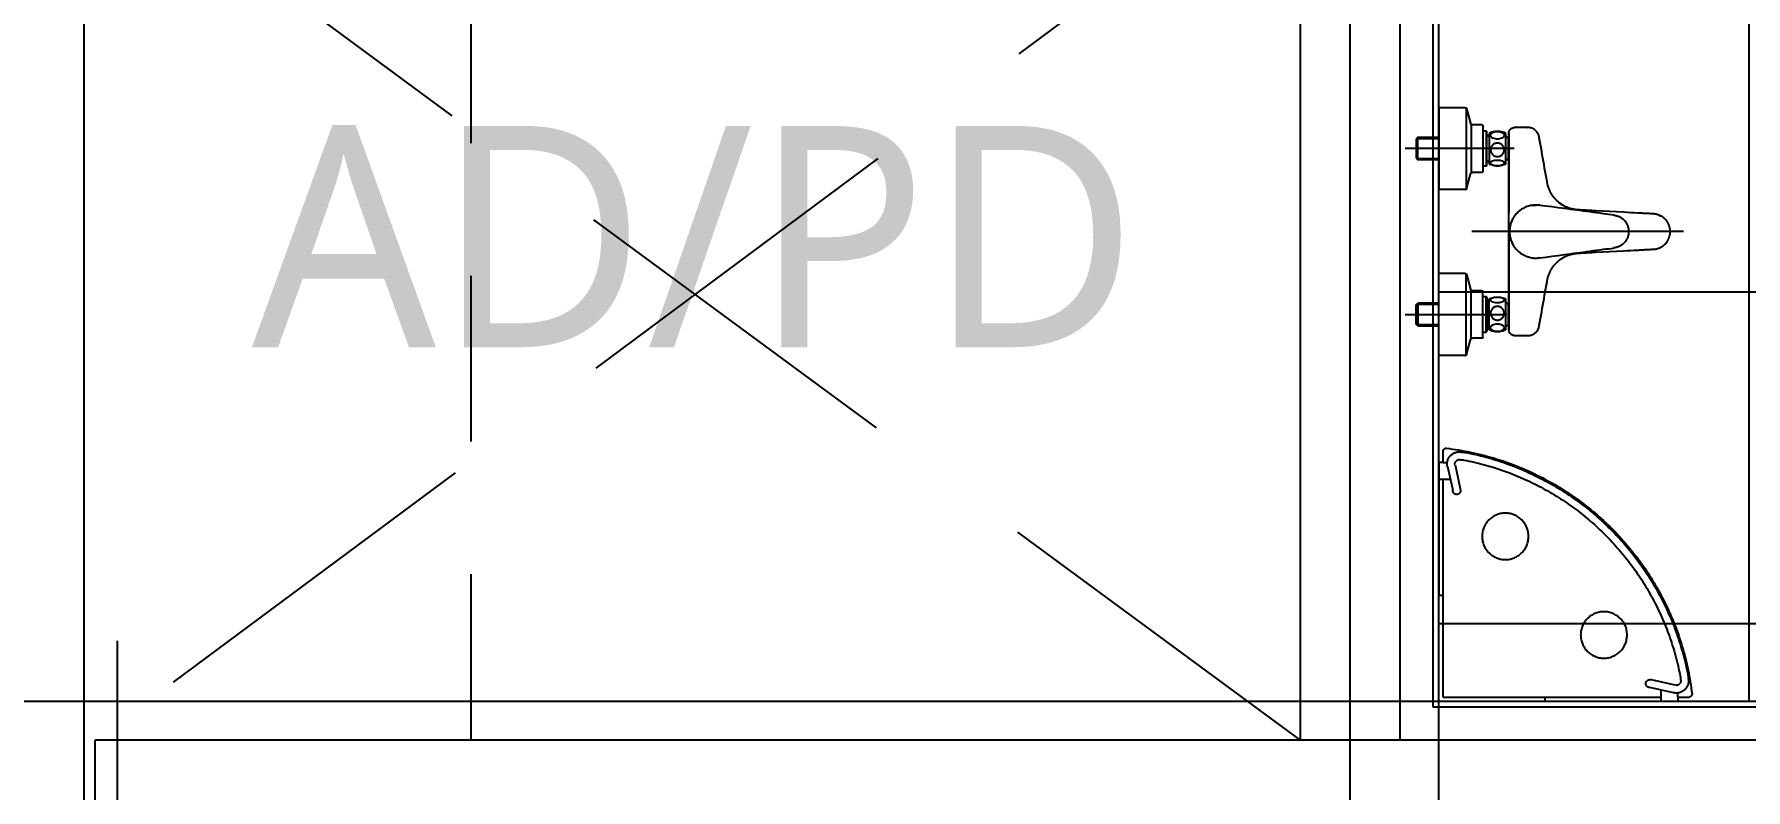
# Model space of a CAD drawing. Header units: millimetres. Extents: x 7086022 to 7120578, y 229555 to 276126.
# Drawn here: x 7108928 to 7110476, y 266350 to 267033 of the extents above; entities that cross this region are included whole.
import ezdxf
from ezdxf.enums import TextEntityAlignment as Align
from ezdxf.xclip import XClip

# ---------------------------------------------------------------- set-up
doc = ezdxf.new("R2010")
doc.units = ezdxf.units.MM
doc.header["$LTSCALE"] = 100
doc.header["$XCLIPFRAME"] = 2
for name, pattern in [('ST-DASH', [2.7, 1.5, -1.2]), ('U-84C-EX$0$CEN', [62, 60, -1, 0, -1]), ('U-84C-EX$0$HIDDEN2', [4.7625, 3.175, -1.5875])]:
    doc.linetypes.add(name, pattern=pattern)
for name, color, linetype in [('BP', 7, 'Continuous'), ('TEXT', 2, 'Continuous'), ('U-84C-EX$0$CEN', 1, 'U-84C-EX$0$CEN'), ('U-84C-EX$0$COL', 2, 'Continuous'), ('U-84C-EX$0$FIN', 5, 'Continuous'), ('U-84C-EX$0$FUR_욕실', 6, 'Continuous'), ('U-84C-EX$0$HAT', 8, 'Continuous'), ('U-84C-EX$0$INSUL_line', 8, 'Continuous'), ('U-84C-EX$0$OPEN', 1, 'U-84C-EX$0$HIDDEN2'), ('U-84C-EX$0$WAL', 3, 'Continuous'), ('결로방지', 4, 'ST-DASH')]:
    doc.layers.add(name, color=color, linetype=linetype)
doc.layers.add('U-84C-EX$0$Defpoint', color=142, linetype='Continuous', plot=False)
doc.layers.add('U-84C-EX$0$MC', color=152, linetype='Continuous', plot=False)
doc.styles.add('맑은 고딕', font='')
doc.styles.get('맑은 고딕').set_extended_font_data('Malgun Gothic')

# ---------------------------------------------------------------- blocks, each defined once
blk = doc.blocks.new('U-84C-EX$0$A$C3cb92361')
at = {"layer": 'U-84C-EX$0$FUR_욕실'}
for p, q in [((44.5, 37), (20.5, 37)), ((20.5, 37), (20.5, -37)), ((44.5, 37), (44.7, 37)), ((45.4, 36.8), (45.4, -36.8)), ((45.7, 36.2), (49.2, 23)), ((49.9, 21.9), (49.9, -21.9)), ((59.5, 21.5), (51.1, 21.5)), ((60.5, 20.5), (60.5, -20.5)), ((60.5, 16), (63.5, 16)), ((63.5, 16), (64, 15.5)), ((63.5, 16), (63.5, -16)), ((64, -15.5), (64, 15.5)), ((1.5, 10.2), (0, 8.8)), ((0, 8.8), (0, -8.8)), ((1.5, 10.2), (20.5, 10.2)), ((1.5, -10.2), (1.5, 10.2)), ((1.5, 9.1), (20.5, 9.1)), ((64, 11.7), (66, 11.7)), ((66, 11.7), (64.3, 11.7)), ((66, 13.8), (66, -13.8)), ((81, 13.8), (81, -13.8)), ((83.3, 10.5), (81, 9.9)), ((83.3, -3.2), (83.3, 10.5)), ((83.8, 14), (83.8, 8)), ((0, -8.8), (1.5, -10.2)), ((20.5, -9.1), (1.5, -9.1)), ((20.5, -10.2), (1.5, -10.2)), ((66, -11.7), (64, -11.7)), ((64.3, -11.7), (66, -11.7)), ((81, -9.9), (83.3, -10.5)), ((83.3, -10.5), (83.3, -3.2)), ((45.7, -36.3), (49.2, -23)), ((59.5, -21.5), (51.1, -21.5)), ((63.5, -16), (60.5, -16)), ((64, -15.5), (63.5, -16)), ((44.5, -37), (20.5, -37)), ((44.5, -37), (44.7, -37)), ((111.6, -51.2), (111.2, -51.2)), ((111.6, -51.2), (111.6, -51.2)), ((111.6, -51.2), (111.8, -51.2)), ((136.1, -53), (135.1, -52.5)), ((178.6, -89.9), (178.6, -89.9)), ((111.6, -98.8), (111.6, -98.8)), ((129.5, -101), (131.8, -99.4)), ((136.1, -97), (136.8, -96.7)), ((44.5, -113), (20.5, -113)), ((20.5, -187), (20.5, -113)), ((44.5, -113), (44.7, -113)), ((45.4, -186.8), (45.4, -113.2)), ((45.7, -113.7), (49.2, -127)), ((49.9, -171.9), (49.9, -128.1)), ((59.5, -128.5), (51.1, -128.5)), ((60.5, -170.5), (60.5, -129.5)), ((63.5, -134), (60.5, -134)), ((64, -134.5), (63.5, -134)), ((63.5, -166), (63.5, -134)), ((64, -134.5), (64, -165.5)), ((66, -138.3), (64, -138.3)), ((64.3, -138.3), (66, -138.3)), ((66, -163.8), (66, -136.2)), ((81, -136.2), (81, -163.8)), ((0, -141.3), (1.5, -139.8)), ((0, -158.8), (0, -141.3)), ((20.5, -139.8), (1.5, -139.8)), ((1.5, -139.8), (1.5, -160.3)), ((20.5, -140.9), (1.5, -140.9)), ((83.3, -139.5), (81, -140.1)), ((83.3, -160.5), (83.3, -139.5)), ((1.5, -160.3), (0, -158.8)), ((1.5, -159.1), (20.5, -159.1)), ((1.5, -160.3), (20.5, -160.3)), ((60.5, -166), (63.5, -166)), ((63.5, -166), (64, -165.5)), ((64, -161.7), (66, -161.7)), ((66, -161.7), (64.3, -161.7)), ((81, -159.9), (83.3, -160.5)), ((81, -163.8), (81, -163.8)), ((83.8, -158), (83.8, -164)), ((45.7, -186.2), (49.2, -173)), ((59.5, -171.5), (51.1, -171.5)), ((44.5, -187), (20.5, -187)), ((44.5, -187), (44.7, -187))]:
    blk.add_line(p, q, dxfattribs=at)
at = {"layer": 'U-84C-EX$0$FUR_욕실', "color": 8}
for p, q in [((-10, 0), (82.2, 0)), ((241.7, -75), (50.4, -75)), ((88.7, -150), (-10, -150))]:
    blk.add_line(p, q, dxfattribs=at)
at = {"layer": 'U-84C-EX$0$FUR_욕실', "flags": 128}
for points in [[(88.8, 19), (88.8, 19), (88.8, 19)], [(100.4, 19), (100.3, 19), (100.3, 19)], [(73.5, 8.5), (74.7, 8.6), (75.9, 8.8), (77, 9.1), (78, 9.6), (78.7, 10.1), (79.3, 10.8), (79.6, 11.5), (79.6, 12.2), (79.5, 12.8), (79, 13.5), (78.4, 14.1), (77.5, 14.6), (76.5, 15), (75.3, 15.3), (74.1, 15.4), (72.9, 15.4), (71.7, 15.3), (70.5, 15), (69.5, 14.6), (68.6, 14.1), (68, 13.5), (67.5, 12.8), (67.4, 12.2), (67.4, 11.5), (67.7, 10.8), (68.3, 10.1), (69, 9.6), (70, 9.1), (71.1, 8.8), (72.3, 8.6), (73.5, 8.5)], [(83.8, 14), (83.8, 14), (83.8, 14)], [(83.8, -8), (83.8, -8.5), (83.8, -9.2), (83.8, -9.7), (83.8, -10), (83.8, -10), (83.8, -9.7), (83.8, -9.2), (83.8, -8.5), (83.8, -7.5), (83.8, -6.4), (83.8, -5.1), (83.8, -3.7), (83.8, -2.2), (83.8, -0.6), (83.8, 1), (83.8, 2.5), (83.8, 4), (83.8, 5.4), (83.8, 6.7), (83.8, 7.8), (83.8, 8.7), (83.8, 9.4), (83.8, 9.8), (83.8, 10), (83.8, 9.9), (83.8, 9.6), (83.8, 9.1), (83.8, 8.3), (83.8, 8)], [(73.5, -15.7), (74.7, -15.7), (75.9, -15.5), (77, -15.3), (78, -14.9), (78.7, -14.5), (79.3, -14), (79.6, -13.5), (79.6, -12.9), (79.5, -12.4), (79, -11.9), (78.4, -11.4), (77.5, -11), (76.5, -10.7), (75.3, -10.5), (74.1, -10.4), (72.9, -10.4), (71.7, -10.5), (70.5, -10.7), (69.5, -11), (68.6, -11.4), (68, -11.9), (67.5, -12.4), (67.4, -12.9), (67.4, -13.5), (67.7, -14), (68.3, -14.5), (69, -14.9), (70, -15.3), (71.1, -15.5), (72.3, -15.7), (73.5, -15.7)], [(119.7, -35.1), (119.7, -35.1), (119.7, -35.1)], [(127, -46.8), (126.9, -46.7), (126.8, -46.6)], [(214.4, -91), (214.6, -91), (214.6, -91), (214.6, -91)], [(219, -90.1), (219, -90.1), (219, -90.1)], [(226.1, -85.2), (226.1, -85.2), (226.1, -85.2)], [(229, -80), (229, -80), (229, -80)], [(126.7, -103.5), (126.8, -103.4), (126.8, -103.4)], [(119.6, -115.1), (119.6, -115.1), (119.6, -115.1)], [(73.5, -139.6), (74.7, -139.5), (75.9, -139.4), (77, -139.1), (78, -138.8), (78.7, -138.3), (79.3, -137.9), (79.6, -137.3), (79.6, -136.8), (79.5, -136.3), (79, -135.8), (78.4, -135.3), (77.5, -134.9), (76.5, -134.6), (75.3, -134.4), (74.1, -134.3), (72.9, -134.3), (71.7, -134.4), (70.5, -134.6), (69.5, -134.9), (68.6, -135.3), (68, -135.8), (67.5, -136.3), (67.4, -136.8), (67.4, -137.3), (67.7, -137.9), (68.3, -138.3), (69, -138.8), (70, -139.1), (71.1, -139.4), (72.3, -139.5), (73.5, -139.6)], [(83.8, -140), (83.8, -140), (83.8, -140.3), (83.8, -140.8), (83.8, -141.5), (83.8, -142.5), (83.8, -143.6), (83.8, -144.9), (83.8, -146.3), (83.8, -147.8), (83.8, -149.4), (83.8, -151), (83.8, -152.5), (83.8, -154), (83.8, -155.4), (83.8, -156.7), (83.8, -157.8), (83.8, -158.7), (83.8, -159.4), (83.8, -159.8), (83.8, -160), (83.8, -159.9), (83.8, -159.6), (83.8, -159.1), (83.8, -158.3), (83.8, -158)], [(73.5, -165.4), (74.7, -165.4), (75.9, -165.2), (77, -164.8), (78, -164.4), (78.7, -163.8), (79.3, -163.2), (79.6, -162.5), (79.6, -161.8), (79.5, -161.1), (79, -160.5), (78.4, -159.9), (77.5, -159.4), (76.5, -159), (75.3, -158.7), (74.1, -158.5), (72.9, -158.5), (71.7, -158.7), (70.5, -159), (69.5, -159.4), (68.6, -159.9), (68, -160.5), (67.5, -161.1), (67.4, -161.8), (67.4, -162.5), (67.7, -163.2), (68.3, -163.8), (69, -164.4), (70, -164.8), (71.1, -165.2), (72.3, -165.4), (73.5, -165.4)], [(83.8, -164), (83.8, -164), (83.8, -164)], [(88.8, -169), (88.8, -169), (88.8, -169)], [(100.2, -169), (100.3, -169), (100.3, -169)]]:
    blk.add_lwpolyline(points, dxfattribs=at)
at = {"layer": 'U-84C-EX$0$FUR_욕실'}
for centre in [(73.5, -1.1), (73.5, -148.9)]:
    blk.add_circle(centre, 6.14, dxfattribs=at)
for centre, radius, start, end in [((44.7, 36), 1, 10.9541, 90), ((51.1, 23.5), 2, 194.6612, 270), ((59.5, 20.5), 1, 0, 90), ((73.5, 0), 15.7, 90, 118.4369), ((73.5, 0), 15.7, 61.5631, 90), ((88.8, 14), 5, 89.9951, 180), ((83.9, 8.6), 0.6, 180, 260.4055), ((73.5, 0), 15.8, 241.5631, 298.4369), ((83.9, -8.6), 0.6, 99.5933, 180), ((51.1, -23.5), 2, 90, 165.3388), ((59.5, -20.5), 1, 270, 0), ((44.7, -36), 1, 270, 345.3388), ((177.3, -75), 14.9, 276.1431, 359.919), ((108.5, -75), 24, 258.1858, 270), ((44.7, -114), 1, 14.6612, 90), ((51.1, -126.5), 2, 194.6612, 270), ((59.5, -129.5), 1, 0, 90), ((73.5, -150), 15.8, 90, 118.4369), ((73.5, -150), 15.8, 61.5631, 90), ((83.9, -141.4), 0.6, 180, 270), ((73.5, -150), 15.8, 241.5631, 298.4369), ((83.9, -158.6), 0.6, 99.5938, 180), ((88.8, -164), 5, 180, 270.0049), ((51.1, -173.5), 2, 90, 165.3388), ((59.5, -170.5), 1, 270, 0), ((44.7, -186), 1, 270, 349.0459)]:
    blk.add_arc(centre, radius, start, end, dxfattribs=at)
for points, knots in [([(88.8, 19), (92.9, 19), (97, 19), (101.3, 19), (101.6, 19), (102.1, 19), (102.3, 19), (103.1, 18.9), (103.6, 18.8), (104.6, 18.5), (105.1, 18.3), (105.8, 18), (106, 17.9), (106.4, 17.6), (106.7, 17.5), (107.7, 16.8), (108.5, 16.1), (109.8, 14.5), (110.3, 13.6), (110.8, 12.4), (110.9, 12.2), (111, 11.7), (111.1, 11.4), (111.2, 10.9), (111.3, 10.7), (111.4, 10.2), (111.4, 9.9), (111.6, 8.7), (111.8, 7.6), (112.3, 4.6), (112.7, 2.6), (113.8, -3.5), (114.5, -7.5), (115.9, -15.6), (116.6, -19.6), (117.7, -25.7), (118, -27.7), (118.5, -30.2), (118.6, -30.7), (118.8, -31.8), (118.9, -32.3), (119.2, -33.7), (119.5, -34.7), (120.3, -36.7), (120.7, -37.6), (121.3, -39.1), (121.6, -39.5), (122.1, -40.5), (122.4, -40.9), (123.8, -43.2), (125.1, -44.8), (127.3, -47.1), (128.1, -47.8), (129.7, -49.2), (130.5, -49.8), (132.3, -51), (133.2, -51.5), (134.6, -52.3), (135, -52.5), (136, -52.9), (136.5, -53.2), (139, -54.1), (141, -54.7), (144.1, -55.2), (145.1, -55.4), (146.5, -55.5), (146.7, -55.5), (147.3, -55.5), (147.5, -55.5), (148.3, -55.5), (148.9, -55.6), (150.5, -55.7), (151.5, -55.7), (153.7, -55.8), (154.7, -55.9), (157.9, -56), (160, -56.2), (170.7, -56.7), (179.2, -57.2), (191.9, -57.8), (196.2, -58.1), (201.5, -58.3), (202.6, -58.4), (204.7, -58.5), (205.8, -58.6), (207.9, -58.7), (209, -58.7), (211.1, -58.8), (212.2, -58.9), (213.5, -59), (213.8, -59), (214.3, -59), (214.6, -59), (215.3, -59.1), (215.9, -59.1), (216.9, -59.3), (217.4, -59.4), (218.5, -59.7), (219, -59.9), (220.5, -60.4), (221.5, -60.9), (222.8, -61.8), (223.2, -62.1), (224.1, -62.7), (224.5, -63.1), (225.7, -64.2), (226.4, -65), (227.3, -66.3), (227.6, -66.8), (228.1, -67.8), (228.3, -68.2), (228.7, -69.2), (228.9, -69.7), (229.2, -70.7), (229.4, -71.3), (229.6, -72.3), (229.7, -72.9), (229.7, -73.7), (229.8, -73.9), (229.8, -74.3), (229.8, -74.5), (229.8, -74.7), (229.8, -74.8), (229.8, -74.9), (229.8, -74.9), (229.8, -75), (229.8, -75)], [0, 0, 0, 0, 0.0625, 0.0625, 0.066406, 0.066406, 0.070312, 0.070312, 0.078125, 0.078125, 0.085937, 0.085937, 0.089844, 0.089844, 0.09375, 0.09375, 0.109375, 0.109375, 0.125, 0.125, 0.128906, 0.128906, 0.132812, 0.132812, 0.136719, 0.136719, 0.140625, 0.140625, 0.15625, 0.15625, 0.1875, 0.1875, 0.25, 0.25, 0.3125, 0.3125, 0.34375, 0.34375, 0.351562, 0.351562, 0.359375, 0.359375, 0.375, 0.375, 0.390625, 0.390625, 0.398437, 0.398437, 0.40625, 0.40625, 0.4375, 0.4375, 0.453125, 0.453125, 0.46875, 0.46875, 0.484375, 0.484375, 0.492187, 0.492187, 0.5, 0.5, 0.53125, 0.53125, 0.546875, 0.546875, 0.550781, 0.550781, 0.554687, 0.554687, 0.5625, 0.5625, 0.578125, 0.578125, 0.59375, 0.59375, 0.625, 0.625, 0.75, 0.75, 0.8125, 0.8125, 0.828125, 0.828125, 0.84375, 0.84375, 0.859375, 0.859375, 0.875, 0.875, 0.878906, 0.878906, 0.882812, 0.882812, 0.890625, 0.890625, 0.898437, 0.898437, 0.90625, 0.90625, 0.921875, 0.921875, 0.929687, 0.929687, 0.9375, 0.9375, 0.953125, 0.953125, 0.960937, 0.960937, 0.96875, 0.96875, 0.976562, 0.976562, 0.984375, 0.984375, 0.992187, 0.992187, 0.996094, 0.996094, 0.998047, 0.998047, 0.999023, 0.999512, 0.999512, 1, 1, 1, 1]), ([(83.8, -57.7), (83.8, -51.8), (83.8, -45.8), (83.8, -33.8), (83.8, -27.9), (83.8, -15.9), (83.8, -9.9), (83.8, 2), (83.8, 8), (83.8, 14)], [0, 0, 0, 0, 0.25, 0.25, 0.5, 0.5, 0.75, 0.75, 1, 1, 1, 1]), ([(83.8, -8), (83.8, -8.5), (83.8, -12.5), (83.8, -20.2), (83.8, -29.7), (83.8, -38.1), (83.8, -45.1), (83.8, -51.7), (83.8, -57.8), (83.8, -63.5), (83.8, -69.2), (83.8, -73.1), (83.8, -75)], [0, 0, 0, 0, 0.020659, 0.180159, 0.339669, 0.447099, 0.554609, 0.662127, 0.745792, 0.829466, 0.914723, 1, 1, 1, 1]), ([(83.8, -75), (83.8, -74.2), (83.8, -73.5), (83.8, -72.1), (83.8, -71.3), (83.8, -69.9), (83.8, -69.2), (83.8, -67.8), (83.8, -67.1), (83.8, -65), (83.8, -63.6), (83.8, -61.4), (83.8, -60.7), (83.8, -59.2), (83.8, -58.5), (83.8, -57.7)], [0, 0, 0, 0, 0.125, 0.125, 0.25, 0.25, 0.375, 0.375, 0.5, 0.5, 0.75, 0.75, 0.875, 0.875, 1, 1, 1, 1]), ([(84.5, -75), (84.5, -75), (84.5, -74.9), (84.5, -74.7), (84.5, -74.4), (84.5, -73.9), (84.6, -72.1), (85.1, -69), (86.4, -65.2), (88.3, -61.7), (90.8, -58.6), (93.4, -56.2), (96.3, -54.2), (99.6, -52.6), (103.5, -51.4), (107.6, -50.8), (110.3, -51.1), (111.6, -51.2)], [0, 0, 0, 0, 0.000696, 0.00702, 0.013343, 0.019667, 0.044967, 0.146547, 0.242929, 0.339318, 0.436006, 0.532701, 0.596717, 0.697957, 0.799203, 0.899601, 1, 1, 1, 1]), ([(111.8, -51.2), (119.3, -52.2), (130.4, -53.7), (145.6, -55.7), (157.4, -57.3), (168.5, -58.8), (175.6, -59.7), (178.6, -60.1)], [0, 0, 0, 0, 0.335433, 0.501379, 0.682675, 0.863972, 1, 1, 1, 1]), ([(129.6, -49.1), (129.6, -49.1), (129.5, -49), (129.3, -48.9), (129.3, -48.8)], [0, 0, 0, 0, 0.435252, 1, 1, 1, 1]), ([(132.4, -51), (132.3, -51), (132.1, -50.9), (131.9, -50.8), (131.8, -50.7)], [0, 0, 0, 0, 0.437, 1, 1, 1, 1]), ([(136.9, -53.3), (136.7, -53.2), (136.4, -53.1), (136.1, -53), (136.1, -53)], [0, 0, 0, 0, 0.967026, 1, 1, 1, 1]), ([(178.6, -60.1), (178.6, -60.1), (178.7, -60.1), (178.7, -60.2), (178.8, -60.2)], [0, 0, 0, 0, 0.0003217, 1, 1, 1, 1]), ([(178.6, -60.1), (178.6, -60.1), (178.6, -60.1), (178.6, -60.1), (178.6, -60.1)], [0, 0, 0, 0, 0.776346, 1, 1, 1, 1]), ([(192.2, -75), (192.2, -75), (192.2, -74.9), (192.2, -74.9), (192.2, -74.9), (192.2, -74.9), (192.2, -74.7), (192.2, -74), (192.1, -72.6), (191.6, -70.6), (190.7, -68.2), (189.4, -66.1), (187.8, -64.3), (185.9, -62.7), (183.7, -61.5), (181.4, -60.6), (179.7, -60.3), (178.8, -60.2)], [-0.004685, -0.004685, -0.004685, -0.004685, 0, 0, 0, 0.000003, 0.002215, 0.030361, 0.086652, 0.199489, 0.313352, 0.430608, 0.539794, 0.651838, 0.767877, 0.887234, 1, 1, 1, 1]), ([(83.8, -75), (83.8, -76.9), (83.8, -80.7), (83.8, -86.4), (83.8, -92.2), (83.8, -98.3), (83.8, -104.8), (83.8, -111.8), (83.8, -120.1), (83.8, -129.7), (83.8, -137.4), (83.8, -141.5), (83.8, -142)], [0, 0, 0, 0, 0.08392, 0.16782, 0.252838, 0.337844, 0.444426, 0.551001, 0.657498, 0.818423, 0.97934, 1, 1, 1, 1]), ([(111.6, -98.8), (110.2, -98.9), (107.5, -99.1), (103.5, -98.6), (99.5, -97.4), (96.3, -95.8), (93.4, -93.7), (90.8, -91.4), (88.3, -88.2), (86.4, -84.7), (85.1, -80.9), (84.6, -77.9), (84.5, -76), (84.5, -75.5), (84.5, -75.2), (84.5, -75.1), (84.5, -75)], [0, 0, 0, 0, 0.100399, 0.200797, 0.302043, 0.403283, 0.467299, 0.563994, 0.660682, 0.757071, 0.853453, 0.955033, 0.980333, 0.986657, 0.992981, 1, 1, 1, 1]), ([(229.8, -75), (229.8, -75.3), (229.8, -75.5), (229.8, -76.1), (229.7, -76.3), (229.7, -77.1), (229.6, -77.7), (229.4, -78.7), (229.2, -79.3), (228.9, -80.3), (228.7, -80.8), (228.3, -81.8), (228.1, -82.2), (227.6, -83.2), (227.3, -83.7), (226.4, -85), (225.7, -85.8), (224.5, -86.9), (224.1, -87.3), (223.2, -87.9), (222.8, -88.2), (221.5, -89.1), (220.5, -89.6), (219, -90.1), (218.5, -90.3), (217.4, -90.6), (216.9, -90.7), (215.9, -90.9), (215.3, -90.9), (214.6, -91), (214.3, -91), (213.8, -91), (213.5, -91), (212.2, -91.1), (211.1, -91.2), (209, -91.3), (207.9, -91.3), (205.8, -91.4), (204.7, -91.5), (202.6, -91.6), (201.5, -91.7), (196.2, -91.9), (191.9, -92.2), (179.2, -92.8), (170.7, -93.3), (160, -93.8), (157.9, -94), (154.7, -94.1), (153.7, -94.2), (151.5, -94.3), (150.5, -94.3), (148.9, -94.4), (148.3, -94.5), (147.5, -94.5), (147.3, -94.5), (146.7, -94.5), (146.5, -94.5), (145.1, -94.6), (144.1, -94.8), (141, -95.3), (139, -95.9), (136.5, -96.8), (136, -97.1), (135, -97.5), (134.6, -97.7), (133.2, -98.5), (132.3, -99), (130.5, -100.2), (129.7, -100.8), (128.1, -102.2), (127.3, -102.9), (125.1, -105.2), (123.8, -106.8), (122.4, -109.1), (122.1, -109.5), (121.6, -110.5), (121.3, -110.9), (120.7, -112.4), (120.3, -113.3), (119.5, -115.3), (119.2, -116.3), (118.9, -117.7), (118.8, -118.2), (118.6, -119.3), (118.5, -119.8), (118, -122.3), (117.7, -124.3), (116.6, -130.4), (115.9, -134.4), (114.5, -142.5), (113.8, -146.5), (112.7, -152.6), (112.3, -154.6), (111.8, -157.6), (111.6, -158.7), (111.4, -159.9), (111.4, -160.2), (111.3, -160.7), (111.2, -160.9), (111.1, -161.4), (111, -161.7), (110.9, -162.2), (110.8, -162.4), (110.3, -163.6), (109.8, -164.5), (108.5, -166.1), (107.7, -166.8), (106.7, -167.5), (106.4, -167.6), (106, -167.9), (105.8, -168), (105.1, -168.3), (104.6, -168.5), (103.6, -168.8), (103.1, -168.9), (102.3, -169), (102.1, -169), (101.6, -169), (101.3, -169), (97, -169), (92.9, -169), (88.8, -169)], [0, 0, 0, 0, 0.003906, 0.003906, 0.007813, 0.007813, 0.015625, 0.015625, 0.023438, 0.023438, 0.03125, 0.03125, 0.039063, 0.039063, 0.046875, 0.046875, 0.0625, 0.0625, 0.070313, 0.070313, 0.078125, 0.078125, 0.09375, 0.09375, 0.101563, 0.101563, 0.109375, 0.109375, 0.117188, 0.117188, 0.121094, 0.121094, 0.125, 0.125, 0.140625, 0.140625, 0.15625, 0.15625, 0.171875, 0.171875, 0.1875, 0.1875, 0.25, 0.25, 0.375, 0.375, 0.40625, 0.40625, 0.421875, 0.421875, 0.4375, 0.4375, 0.445313, 0.445313, 0.449219, 0.449219, 0.453125, 0.453125, 0.46875, 0.46875, 0.5, 0.5, 0.507813, 0.507813, 0.515625, 0.515625, 0.53125, 0.53125, 0.546875, 0.546875, 0.5625, 0.5625, 0.59375, 0.59375, 0.601563, 0.601563, 0.609375, 0.609375, 0.625, 0.625, 0.640625, 0.640625, 0.648438, 0.648438, 0.65625, 0.65625, 0.6875, 0.6875, 0.75, 0.75, 0.8125, 0.8125, 0.84375, 0.84375, 0.859375, 0.859375, 0.863281, 0.863281, 0.867188, 0.867188, 0.871094, 0.871094, 0.875, 0.875, 0.890625, 0.890625, 0.90625, 0.90625, 0.910156, 0.910156, 0.914063, 0.914063, 0.921875, 0.921875, 0.929688, 0.929688, 0.933594, 0.933594, 0.9375, 0.9375, 1, 1, 1, 1]), ([(83.8, -164), (83.8, -158), (83.8, -152), (83.8, -140.1), (83.8, -134.1), (83.8, -122.1), (83.8, -116.2), (83.8, -104.2), (83.8, -98.2), (83.8, -92.3)], [0, 0, 0, 0, 0.25, 0.25, 0.5, 0.5, 0.75, 0.75, 1, 1, 1, 1]), ([(178.6, -89.9), (175.6, -90.3), (168.5, -91.2), (157.4, -92.7), (145.6, -94.3), (130.4, -96.3), (119.2, -97.8), (111.8, -98.7)], [0, 0, 0, 0, 0.136025, 0.317317, 0.498609, 0.664551, 1, 1, 1, 1]), ([(178.6, -89.9), (178.6, -89.9), (178.6, -89.9), (178.6, -89.9), (178.6, -89.9)], [0, 0, 0, 0, 0.223741, 1, 1, 1, 1]), ([(178.8, -89.9), (178.8, -89.9), (178.7, -89.9), (178.7, -89.9), (178.6, -89.9), (178.6, -89.9)], [0, 0, 0, 0, 0.0238, 0.999687, 1, 1, 1, 1]), ([(219, -90.1), (219.1, -90.1), (219.9, -89.8), (220.7, -89.4), (221.3, -89.1)], [0, 0, 0, 0, 0.212043, 1, 1, 1, 1]), ([(223.5, -87.6), (223.7, -87.5), (224.6, -86.9), (225.5, -86.1), (226.1, -85.3), (226.1, -85.2)], [0, 0, 0, 0, 0.166163, 0.924927, 1, 1, 1, 1]), ([(111.8, -98.7), (111.8, -98.7), (111.7, -98.8), (111.7, -98.8), (111.6, -98.8)], [0, 0, 0, 0, 0.04226, 1, 1, 1, 1]), ([(129.2, -101.2), (129.2, -101.2), (129.3, -101.1), (129.4, -101.1), (129.5, -101)], [0, 0, 0, 0, 0.4378878, 1, 1, 1, 1]), ([(131.8, -99.4), (131.8, -99.3), (132, -99.2), (132.2, -99.1), (132.3, -99)], [0, 0, 0, 0, 0.4359962, 1, 1, 1, 1]), ([(135.2, -97.4), (135.4, -97.3), (135.7, -97.2), (136, -97), (136.1, -97)], [0, 0, 0, 0, 0.861592, 1, 1, 1, 1])]:
    blk.add_open_spline(points, degree=3, knots=knots, dxfattribs=at)
blk = doc.blocks.new('U-84C-EX$0$A$C13f13f79')
at = {"layer": 'U-84C-EX$0$FUR_욕실', "linetype": 'Continuous'}
for p, q in [((0, 0), (0, -197.2)), ((212.2, 4), (92.2, 4)), ((92.2, 4), (92.2, 0)), ((197.2, 4), (197.2, -6.4)), ((212.2, 0), (212.2, 4)), ((0, 0), (197.2, 0)), ((208.4, -3.9), (187, -8.7)), ((209.9, -10.7), (188.5, -15.5)), ((212.2, 0), (222.3, 0)), ((212.2, 0), (212.2, -3.7)), ((188.5, -15.5), (186.5, -15.7)), ((-4, -212.2), (-4, -92.2)), ((-4, -92.2), (0, -92.2)), ((-4, -197.2), (6.4, -197.2)), ((3.9, -208.4), (8.7, -187)), ((10.7, -209.9), (15.5, -188.5)), ((15.5, -188.5), (15.7, -186.5)), ((0, -212.2), (-4, -212.2)), ((0, -212.2), (3.7, -212.2)), ((0, -212.2), (0, -222.3))]:
    blk.add_line(p, q, dxfattribs=at)
at = {"layer": 'U-84C-EX$0$FUR_욕실', "color": 8, "linetype": 'Continuous'}
for centre in [(145.3, -56.2), (56.2, -145.3)]:
    blk.add_circle(centre, 21, dxfattribs=at)
at = {"layer": 'U-84C-EX$0$FUR_욕실', "linetype": 'Continuous'}
for centre, radius, start, end in [((-27.2, 27.2), 254, 276.8367, 353.1633), ((186.7, -12.2), 3.5, 85.2491, 266.0856), ((210.8, -14.6), 11, 354.7295, 102.6071), ((210.8, -14.6), 4, 354.7295, 102.6071), ((-30.7, 7.7), 246.5, 353.8, 354.7295), ((222.3, -2.7), 2.7, 353.1633, 90), ((-27.7, 27.7), 246.5, 280.9024, 349.0976), ((-27.7, 27.7), 253.5, 280.8374, 349.1626), ((-30.7, 7.7), 253.5, 353.735, 354.7295), ((12.2, -186.7), 3.5, 3.9144, 184.7509), ((14.6, -210.8), 11, 167.3929, 275.2705), ((14.6, -210.8), 4, 167.3929, 275.2705), ((-7.7, 30.7), 246.5, 275.2705, 276.2), ((2.7, -222.3), 2.7, 180, 276.8367), ((-7.7, 30.7), 253.5, 275.2705, 276.265)]:
    blk.add_arc(centre, radius, start, end, dxfattribs=at)
blk = doc.blocks.new('U-84C-EX$0$욕실-39')
at = {"layer": 'U-84C-EX$0$HAT'}
h = blk.add_hatch(dxfattribs=at)
h.set_pattern_fill('_USER', color=256, scale=300, angle=180, double=1, pattern_type=0)
h.set_pattern_definition([(180, (-1320.9, 1400), (-4e-14, -300), []), (270, (-1320.9, 1400), (300, -6e-14), [])])
h.paths.add_polyline_path([(-1320.9, 1400), (0, 1400), (0, 0), (-1320.9, 0)])
h.paths.add_polyline_path([(0, 2300), (-1000, 2300), (-1000, 1440), (0, 1440)])
at = {"layer": 'U-84C-EX$0$Defpoint'}
blk.add_lwpolyline([(-1000, 2300), (-1000, 1400), (-1500, 1400), (-1500, 0), (0, 0), (0, 2300)], close=True, dxfattribs=at)
at = {"layer": 'U-84C-EX$0$FUR_욕실'}
for name, p in [('U-84C-EX$0$A$C13f13f79', (-996, 2296)), ('U-84C-EX$0$A$C3cb92361', (-1020.5, 1950))]:
    blk.add_blockref(name, p, dxfattribs=at)
blk = doc.blocks.new('U-84C-EX')
at = {"layer": 'U-84C-EX$0$CEN'}
blk.add_line((10935, -810), (12300, -810), dxfattribs=at)
at = {"layer": 'U-84C-EX$0$COL'}
for p in [(11035, 325), (11245, -2030)]:
    blk.add_line(p, (11245, 325), dxfattribs=at)
at = {"layer": 'U-84C-EX$0$FIN'}
for p, q in [((11275, -1895), (11275, -885)), ((11275, -885), (12175, -885))]:
    blk.add_line(p, q, dxfattribs=at)
at = {"layer": 'U-84C-EX$0$INSUL_line'}
blk.add_line((10195, 335), (13025, 335), dxfattribs=at)
at = {"layer": 'U-84C-EX$0$MC'}
for p, q in [((11280, -2170), (11280, 625)), ((11335, 305), (10135, 305)), ((10935, -890), (12300, -890))]:
    blk.add_line(p, q, dxfattribs=at)
at = {"layer": 'U-84C-EX$0$OPEN'}
for p, q in [((11245, -765), (12055, 335)), ((12055, -765), (11245, 325))]:
    blk.add_line(p, q, dxfattribs=at)
at = {"layer": 'U-84C-EX$0$WAL'}
for p, q in [((11245, -765), (12055, -765)), ((11245, -855), (12145, -855))]:
    blk.add_line(p, q, dxfattribs=at)
at = {"layer": 'U-84C-EX$0$FUR_욕실', "xscale": -1.000000000000001, "rotation": 90}
blk.add_blockref('U-84C-EX$0$욕실-39', (13580, -1890), dxfattribs=at)
blk = doc.blocks.new('302 NAME')
at = {"layer": 'TEXT', "linetype": 'Continuous', "style": '맑은 고딕'}
blk.add_text('AD/PD', height=200, dxfattribs=at).set_placement((7109525.6, 266850.3), align=Align.MIDDLE_CENTER)
blk = doc.blocks.new('A$C9892afa6')
at = {"layer": 'TEXT'}
blk.add_blockref('302 NAME', (-7090708.1, -240124.9), dxfattribs=at)

msp = doc.modelspace()

# ---------------------------------------------------------------- block references
at = {"layer": 'BP'}
ref = msp.add_blockref('U-84C-EX', (7109308.1, 255149.9), dxfattribs=dict(at, rotation=90.00000000000001))
XClip(ref).set_block_clipping_path([(17025.0000000027, -7770.1978698205), (17025.0000000019, 3020), (4400.0000000005, 3020), (4400.0000000005, 2090.0000000009), (4294.9999999999, 2090), (4295.0000000005, 325.0000000009), (-0.0000000001, 325.0000000009), (-0.0000000001, -7770.1978698205)])

# ---------------------------------------------------------------- next in the draw order: linework, layer by layer
at = {"layer": '결로방지'}
msp.add_lwpolyline([(7109323.1, 266394.9), (7109323.1, 268524.9), (7107488.1, 268524.9), (7107488.1, 269709.9), (7108903.1, 269709.9), (7108903.1, 270974.9), (7114453.1, 270974.9), (7114453.1, 270609.9), (7114428.1, 270609.9), (7114428.1, 266394.9)], dxfattribs=at)

# ---------------------------------------------------------------- next in the draw order: block references
at = {"layer": 'BP'}
msp.add_blockref('A$C9892afa6', (7090708.1, 240124.9), dxfattribs=at)

doc.saveas('drawing.dxf')
